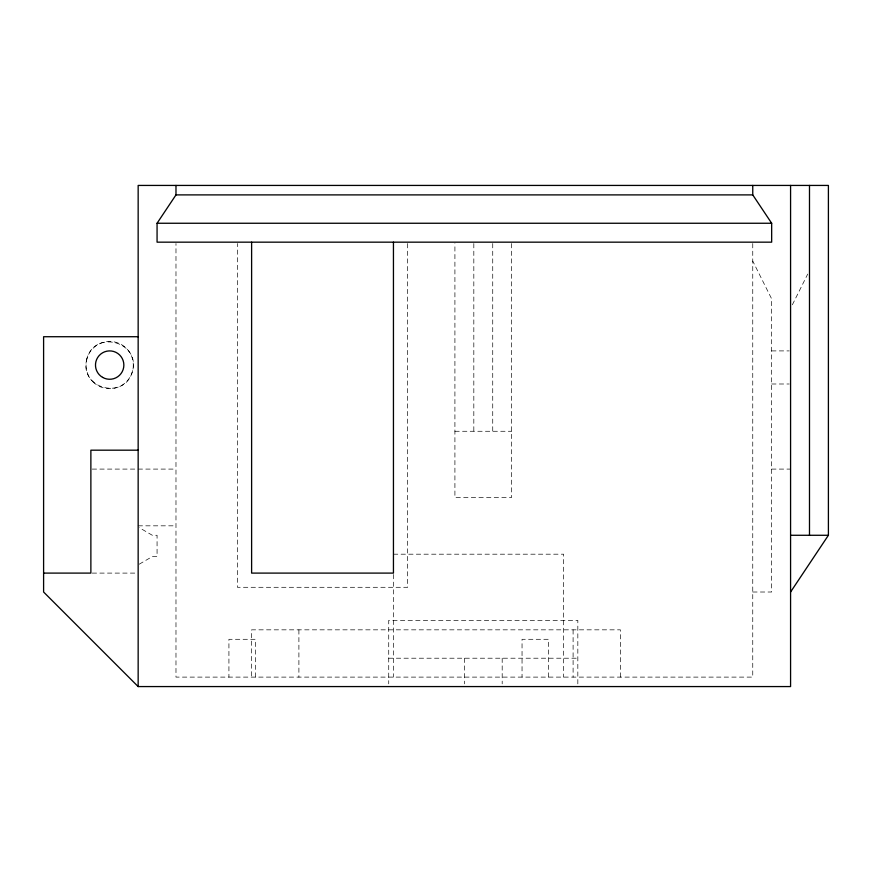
<?xml version="1.0" encoding="UTF-8"?>
<svg xmlns="http://www.w3.org/2000/svg" width="872" height="872" viewBox="0 0 872 872"><rect width="100%" height="100%" fill="white"/><g stroke="black" fill="none" stroke-linecap="round" stroke-linejoin="round"><path stroke-width="0.65" stroke-dasharray="4.36 3.27" d="M792.354 304.808L807.712 274.081M139.248 564.195L152.338 556.554L157.069 556.554L157.069 535.277L152.338 535.277L139.248 527.647M771.666 350.904L789.225 350.904M771.666 383.996L789.225 383.996M454.912 431.269L511.646 431.269M92.225 469.092L136.806 469.092M138.157 469.092L175.981 469.092M771.666 469.092L790.577 469.092M138.157 525.827L175.981 525.827M393.446 554.189L563.65 554.189L563.65 677.108M92.225 573.1L136.806 573.1M752.754 592.012L771.666 592.012L771.666 298.9L752.754 261.077M388.727 658.207L577.831 658.207M752.754 243.528L752.754 677.108L175.981 677.108L175.981 243.528M620.384 677.108L620.384 629.835L251.616 629.835L251.616 677.108M577.831 683.866L577.831 620.384L388.727 620.384L388.727 683.866M573.1 629.835L573.1 677.108M548.521 677.108L548.521 639.296L522.045 639.296L522.045 677.108M511.646 243.517L511.646 497.465L454.912 497.465L454.912 243.517M502.185 658.207L502.185 683.866M492.735 243.528L492.735 431.269M473.823 243.528L473.823 431.269M464.362 658.207L464.362 683.866M407.638 243.528L407.638 587.292L237.435 587.292L237.435 243.528M393.446 574.452L393.446 677.108M298.9 629.835L298.9 677.108M255.398 677.108L255.398 639.296L228.922 639.296L228.922 677.108M86.84 358.97C78.589 388.531 124.86 400.924 132.5 371.2C140.752 341.639 94.481 329.245 86.84 358.97M92.955 381.794A23.642 23.642 0 0 0 132.5 371.2A23.642 23.642 0 0 0 103.55 342.249A23.642 23.642 0 0 0 92.955 381.794"/><path stroke-width="1.31" d="M752.754 185.431L752.754 194.892L771.666 223.254L771.666 242.165L157.069 242.165L157.069 223.254L175.981 194.892L175.981 185.431M790.577 592.012L828.4 535.277L828.4 185.431L138.157 185.431L138.157 686.569L790.577 686.569L790.577 185.431M175.981 194.892L752.754 194.892M157.069 223.254L771.666 223.254M138.157 336.723L43.6 336.723L43.6 592.012L138.157 686.569M138.157 450.181L90.873 450.181L90.873 573.1L43.6 573.1M790.577 535.277L828.4 535.277M809.489 185.431L809.489 535.277M393.446 242.165L393.446 573.1L251.616 573.1L251.616 242.165M102.58 377.369A14.181 14.181 0 0 0 123.857 365.085A14.181 14.181 0 0 0 102.58 352.8A14.181 14.181 0 0 0 102.58 377.369"/></g></svg>
